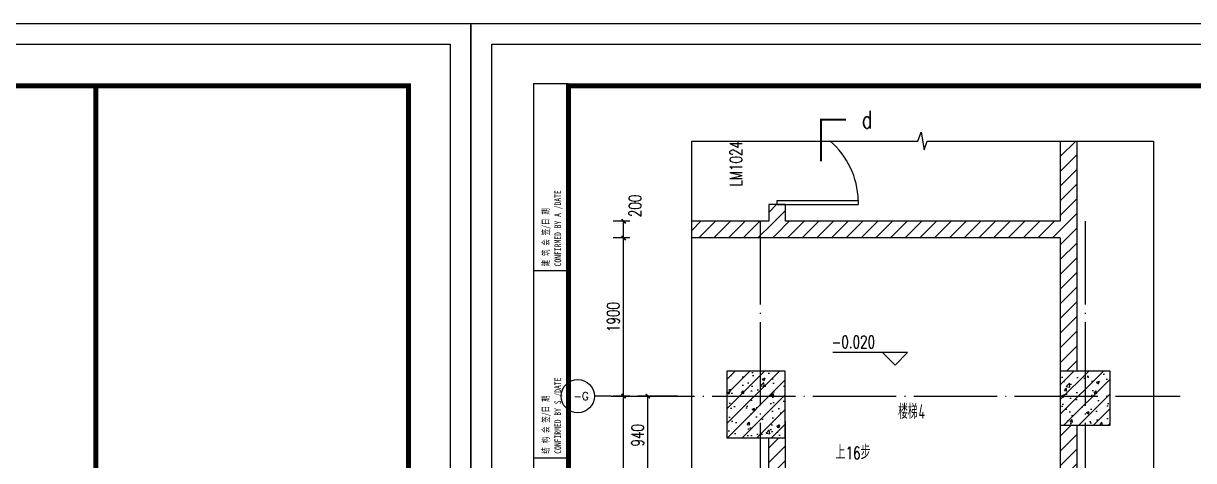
# Model space of a CAD drawing. Header units: millimetres. Extents: x -1048436 to -185795, y -983427 to 400387.
# Drawn here: x -499189 to -485145, y -663901 to -658650 of the extents above; entities that cross this region are included whole.
import ezdxf
from ezdxf.enums import TextEntityAlignment as Align

# ---------------------------------------------------------------- set-up
doc = ezdxf.new("R2010")
doc.units = ezdxf.units.MM
doc.header["$LTSCALE"] = 500
doc.linetypes.add('DOTE', pattern=[2.42, 2, -0.2, 0.02, -0.2])
for name, color, linetype in [('2017_11-sheet-L2$0$C-SHET-TTLB', 11, 'Continuous'), ('C-SHET-TTLB', 11, 'Continuous'), ('COLUMN', 254, 'Continuous'), ('DIM_SYMB', 3, 'Continuous'), ('PUB_DIM', 3, 'Continuous'), ('PUB_HATCH', 8, 'Continuous'), ('PUB_TEXT', 7, 'Continuous'), ('建-填充', 9, 'Continuous'), ('建-墙', 254, 'Continuous'), ('建-文字', 4, 'Continuous'), ('建-符号', 13, 'Continuous'), ('建-符号-门编号', 13, 'Continuous'), ('建-轴线', 16, 'DOTE'), ('建-门扇', 32, 'Continuous')]:
    doc.layers.add(name, color=color, linetype=linetype)
doc.styles.add('2017_11-sheet-L2$0$SHEET-ECADI', font='simhei.ttf', dxfattribs={"width": 0.7})
doc.styles.add('_TCH_AXIS', font='COMPLEX', dxfattribs={"bigfont": 'GBCBIG'})
doc.styles.add('_TCH_DIM', font='SIMPLEX', dxfattribs={"bigfont": 'GBCBIG'})
doc.styles.add('_TCH_DIM_T3', font='SIMPLEX', dxfattribs={"width": 0.705882, "bigfont": 'GBCBIG'})
doc.styles.add('_TCH_LABEL', font='COMPLEX', dxfattribs={"bigfont": 'GBCBIG'})
doc.styles.add('_TCH_WINDOW', font='SIMPLEX', dxfattribs={"height": 3.5, "bigfont": 'GBCBIG'})
doc.styles.add('ECADI', font='hzs.shx', dxfattribs={"width": 0.7, "bigfont": 'hztxt.shx'})
doc.styles.add('XD2008', font='xd-hzs.shx', dxfattribs={"width": 0.7, "bigfont": 'xd-hztxt.shx'})
doc.dimstyles.new('_TCH_ARCH&&50', dxfattribs={"dimtxt": 148.75, "dimasz": 50, "dimexe": 125, "dimexo": 150, "dimgap": 50, "dimtad": 1, "dimdec": 0, "dimzin": 0, "dimdsep": 46, "dimtxsty": '_TCH_DIM_T3', "dimblk": 'ARCHTICK', "dimcen": 0.09, "dimclrt": 7, "dimazin": 2, "dimtfac": 1, "dimtdec": 0, "dimtix": 1, "dimtmove": 2, "dimatfit": 3, "dimldrblk": 'ARCHTICK', "dimfxl": 1, "dimtolj": 1, "dimtzin": 0, "dimarcsym": 0})
pattern_1 = [(45, (0, 89.76), (-88.388383, 88.388383), [])]
pattern_2 = [(45, (0, 0), (-88.388348, 88.388348), []), (50, (0, 0), (358.63009, -31.37607), [37.5, -412.5]), (355, (0, 0), (-69.37567, 376.09607), [30, -330]), (100.4514, (29.9, -2.6), (289.25469, 344.71977), [31.8701, -350.57106]), (46.1842, (0, 100), (533.62052, -82.7595), [56.25, -618.75]), (96.6356, (44.47, 93.1), (467.33135, 487.05894), [47.80514, -525.8565]), (351.1842, (0, 100), (467.33097, 487.0593), [45, -495]), (21, (50, 75), (298.45353, -201.30945), [37.5, -412.5]), (326, (50, 75), (121.65767, 362.57502), [30, -330]), (71.4514, (74.87, 58.22), (420.11131, 161.26525), [31.8701, -350.57106]), (37.5, (0, 0), (6.079928, 166.446927), [0, -326, 0, -335, 0, -331.25]), (7.5, (0, 0), (131.53477, 197.205856), [0, -191, 0, -318.5, 0, -126.25]), (327.5, (-111.5, 0), (266.911218, -11.277436), [0, -125, 0, -390, 0, -517.5]), (317.5, (-161.5, 0), (291.593085, 50.05249), [0, -162.5, 0, -259, 0, -367.5])]

# ---------------------------------------------------------------- blocks, each defined once
blk = doc.blocks.new('2017_11-sheet-L2$0$2014SHEET-L')
at = {"layer": '2017_11-sheet-L2$0$C-SHET-TTLB'}
for p, q in [((0, -45), (-9, -45)), ((0, -90), (-9, -90)), ((0, -135), (-9, -135)), ((0, -180), (-9, -180)), ((0, -225), (-9, -225))]:
    blk.add_line(p, q, dxfattribs=at)
at = {"layer": '2017_11-sheet-L2$0$C-SHET-TTLB', "style": '2017_11-sheet-L2$0$SHEET-ECADI', "width": 0.7}
for s, p in [('CONFIRMED BY A /DATE', (-2.33, -43.96)), ('建 筑 会 签/日 期', (-5.24, -43.96)), ('CONFIRMED BY S /DATE', (-2.33, -88.96)), ('结 构 会 签/日 期', (-5.24, -88.96)), ('CONFIRMED BY M /DATE', (-2.33, -133.96)), ('暖 动 会 签/日 期', (-5.24, -133.96)), ('CONFIRMED BY E /DATE', (-2.33, -178.96)), ('电 气 会 签/日 期', (-5.24, -178.96)), ('给 排 水 会 签/日 期', (-5.24, -223.96)), ('CONFIRMED BY P /DATE', (-2.33, -223.96))]:
    blk.add_text(s, height=1.6, rotation=90, dxfattribs=at).set_placement(p)
blk = doc.blocks.new('2017_11-sheet-L2', base_point=(18.4, 410))
at = {"layer": '2017_11-sheet-L2$0$C-SHET-TTLB'}
blk.add_blockref('2017_11-sheet-L2$0$2014SHEET-L', (19, 410.6), dxfattribs=at)
blk = doc.blocks.new('集团图框A1')
at = {"layer": 'C-SHET-TTLB'}
for q in [(259.85, -685.13), (268.25, -109.93)]:
    blk.add_line((259.85, -109.93), q, dxfattribs=at)
for points in [[(1095.85, -95.53), (1095.85, -699.53), (244.85, -699.53), (244.85, -95.53)], [(1090.85, -100.53), (1090.85, -694.53), (249.85, -694.53), (249.85, -100.53)]]:
    blk.add_lwpolyline(points, close=True, dxfattribs=at)
at = {"layer": 'C-SHET-TTLB', "const_width": 1.2}
blk.add_lwpolyline([(268.25, -110.53), (1080.85, -110.53), (1080.85, -684.53), (268.25, -684.53)], close=True, dxfattribs=at)
at = {"layer": 'C-SHET-TTLB'}
blk.add_lwpolyline([(1005.85, -110.53, 1.2, 1.2, 0), (1005.85, -684.53, 0.9, 0.9, 0)], format="xyseb", dxfattribs=at)
blk.add_blockref('2017_11-sheet-L2', (268.25, -110.53), dxfattribs=at)
at = {"color": 2, "style": 'ECADI', "width": 0.7}
for tag, p in [('序号1', (1009.72, -381.88)), ('记要1', (1037.92, -381.9)), ('日期1', (1073.26, -381.71)), ('序号2', (1009.72, -387.77)), ('记要2', (1037.92, -387.79)), ('日期2', (1073.26, -387.6)), ('序号3', (1009.72, -393.63)), ('记要3', (1037.92, -393.65)), ('日期3', (1073.26, -393.46)), ('序号4', (1009.72, -399.51)), ('记要4', (1037.92, -399.53)), ('日期4', (1073.26, -399.35)), ('合作设计单位', (1042.53, -542.75)), ('审定人', (1041.84, -561.74)), ('审核人', (1041.84, -571.23)), ('设计总负责人', (1041.84, -580.99)), ('专业负责人', (1041.84, -591.72)), ('校对人', (1041.84, -601.96)), ('设计人', (1041.84, -611.83)), ('建设单位上', (1044.38, -619.93)), ('建设单位中', (1044.38, -623.89)), ('建设单位下', (1044.38, -627.74)), ('项目名称上', (1044.35, -632.3)), ('项目名称中', (1044.35, -636.38)), ('项目名称下', (1044.35, -640.33)), ('子项', (1043.59, -646.93)), ('图名上', (1044.47, -653.59)), ('图名中', (1044.47, -657.5)), ('图名下', (1044.47, -661.62)), ('工程编号', (1027.1, -667.58)), ('阶段', (1063.92, -667.61)), ('比例', (1025.96, -674.19)), ('专业', (1063.72, -673.97)), ('日期', (1026.1, -680.73)), ('图别、图号', (1066.05, -680.84))]:
    blk.add_attdef(tag, text='', height=3.5, dxfattribs=at).set_placement(p, align=Align.MIDDLE)
blk = doc.blocks.new('A1')
blk.add_blockref('集团图框A1', (-609654.51, -640037.88))
blk = doc.blocks.new('_ArchTick')
at = {"color": 0, "linetype": 'ByBlock', "const_width": 0.4}
blk.add_lwpolyline([(-0.5, -0.5), (0.5, 0.5)], dxfattribs=at)
blk = doc.blocks.new('*D2478')
at = {"layer": 'Defpoints', "color": 0, "transparency": 16777216}
for p in [(-491985, -661027), (-491759, -661027), (-491759, -661227)]:
    blk.add_point(p, dxfattribs=at)
at = {"layer": 'PUB_DIM', "color": 0, "lineweight": -2, "transparency": 16777216}
for p, q in [((-491909, -661027), (-492110, -661027)), ((-491985, -661227), (-491985, -661027)), ((-491909, -661227), (-492110, -661227))]:
    blk.add_line(p, q, dxfattribs=at)
at = {"layer": 'PUB_DIM', "color": 0, "lineweight": -2, "transparency": 16777216, "xscale": 50, "yscale": 50, "zscale": 50}
for p, rotation in [((-491985, -661027), 90), ((-491985, -661227), 270)]:
    blk.add_blockref('_ArchTick', p, dxfattribs=dict(at, rotation=rotation))
at = {"layer": 'PUB_DIM', "color": 7, "transparency": 16777216, "insert": (-491848, -660842), "char_height": 148.8, "attachment_point": 5, "rotation": 90, "style": '_TCH_DIM_T3'}
blk.add_mtext('\\A1;200', dxfattribs=at)
blk = doc.blocks.new('*D2479')
at = {"layer": 'Defpoints', "color": 0, "transparency": 16777216}
for p in [(-491985, -661227), (-491759, -661227), (-491759, -663127)]:
    blk.add_point(p, dxfattribs=at)
at = {"layer": 'PUB_DIM', "color": 0, "lineweight": -2, "transparency": 16777216}
for p, q in [((-491909, -661227), (-492110, -661227)), ((-491985, -663127), (-491985, -661227)), ((-491909, -663127), (-492110, -663127))]:
    blk.add_line(p, q, dxfattribs=at)
at = {"layer": 'PUB_DIM', "color": 0, "lineweight": -2, "transparency": 16777216, "xscale": 50, "yscale": 50, "zscale": 50}
for p, rotation in [((-491985, -661227), 90), ((-491985, -663127), 270)]:
    blk.add_blockref('_ArchTick', p, dxfattribs=dict(at, rotation=rotation))
at = {"layer": 'PUB_DIM', "color": 7, "transparency": 16777216, "insert": (-492110, -662177), "char_height": 148.8, "attachment_point": 5, "rotation": 90, "style": '_TCH_DIM_T3'}
blk.add_mtext('\\A1;1900', dxfattribs=at)
blk = doc.blocks.new('*D2480')
at = {"layer": 'Defpoints', "color": 0, "transparency": 16777216}
for p in [(-491985, -663127), (-491759, -663127), (-491759, -669727)]:
    blk.add_point(p, dxfattribs=at)
at = {"layer": 'PUB_DIM', "color": 0, "lineweight": -2, "transparency": 16777216}
for p, q in [((-491909, -663127), (-492110, -663127)), ((-491985, -669727), (-491985, -663127)), ((-491909, -669727), (-492110, -669727))]:
    blk.add_line(p, q, dxfattribs=at)
at = {"layer": 'PUB_DIM', "color": 0, "lineweight": -2, "transparency": 16777216, "xscale": 50, "yscale": 50, "zscale": 50}
for p, rotation in [((-491985, -663127), 90), ((-491985, -669727), 270)]:
    blk.add_blockref('_ArchTick', p, dxfattribs=dict(at, rotation=rotation))
at = {"layer": 'PUB_DIM', "color": 7, "transparency": 16777216, "insert": (-492110, -666427), "char_height": 148.8, "attachment_point": 5, "rotation": 90, "style": '_TCH_DIM_T3'}
blk.add_mtext('\\A1;6600', dxfattribs=at)
blk = doc.blocks.new('*D2482')
at = {"layer": 'Defpoints', "color": 0, "transparency": 16777216}
for p in [(-491693, -663127), (-491187, -663127), (-491187, -664067)]:
    blk.add_point(p, dxfattribs=at)
at = {"layer": 'PUB_DIM', "color": 0, "lineweight": -2, "transparency": 16777216}
for p, q in [((-491337, -663127), (-491818, -663127)), ((-491693, -664067), (-491693, -663127)), ((-491337, -664067), (-491818, -664067))]:
    blk.add_line(p, q, dxfattribs=at)
at = {"layer": 'PUB_DIM', "color": 0, "lineweight": -2, "transparency": 16777216, "xscale": 50, "yscale": 50, "zscale": 50}
for p, rotation in [((-491693, -663127), 90), ((-491693, -664067), 270)]:
    blk.add_blockref('_ArchTick', p, dxfattribs=dict(at, rotation=rotation))
at = {"layer": 'PUB_DIM', "color": 7, "transparency": 16777216, "insert": (-491817, -663597), "char_height": 148.8, "attachment_point": 5, "rotation": 90, "style": '_TCH_DIM_T3'}
blk.add_mtext('\\A1;940', dxfattribs=at)

msp = doc.modelspace()

# ---------------------------------------------------------------- hatches: boundary and pattern name
at = {"layer": 'PUB_HATCH'}
h = msp.add_hatch(dxfattribs=at)
h.set_pattern_fill('钢筋混凝土', color=256, scale=50, style=0)
h.set_pattern_definition(pattern_2)
h.paths.add_polyline_path([(-490745.1, -663627.2), (-490045.1, -663627.2), (-490045.1, -662827.2), (-490745.1, -662827.2)])
h = msp.add_hatch(dxfattribs=at)
h.set_pattern_fill('钢筋混凝土', color=256, scale=50, style=0)
h.set_pattern_definition(pattern_2)
h.paths.add_polyline_path([(-486745.1, -662827.2), (-486745.1, -663477.2), (-486145.1, -663477.2), (-486145.1, -662827.2)])
at = {"layer": '建-填充'}
h = msp.add_hatch(dxfattribs=at)
h.set_pattern_fill('普通砖', color=256, scale=50, style=0)
h.set_pattern_definition(pattern_1)
h.paths.add_polyline_path([(-486745.1, -660062.6), (-486745.1, -661027.1), (-486678.4, -661127.1), (-486545.1, -661127.1), (-486545.1, -660062.6)])
h = msp.add_hatch(dxfattribs=at)
h.set_pattern_fill('普通砖', color=256, scale=50, style=0)
h.set_pattern_definition(pattern_1)
h.paths.add_polyline_path([(-490043.5, -661027.1), (-490043.5, -660827.1), (-490243.5, -660827.1), (-490243.5, -661027.1), (-490148, -661093.8)])
h = msp.add_hatch(dxfattribs=at)
h.set_pattern_fill('普通砖', color=256, scale=50, style=0)
h.set_pattern_definition(pattern_1)
h.paths.add_polyline_path([(-491167.7, -661227.1), (-490157, -661227.1), (-490148, -661093.8), (-490243.5, -661027.1), (-491167.7, -661027.1)])
h = msp.add_hatch(dxfattribs=at)
h.set_pattern_fill('普通砖', color=256, scale=50, style=0)
h.set_pattern_definition(pattern_1)
h.paths.add_polyline_path([(-486678.4, -661127.1), (-486745.1, -661027.1), (-490043.5, -661027.1), (-490148, -661093.8), (-490157, -661227.1), (-486745.1, -661227.1)])
h = msp.add_hatch(dxfattribs=at)
h.set_pattern_fill('普通砖', color=256, scale=50, style=0)
h.set_pattern_definition(pattern_1)
h.paths.add_polyline_path([(-486678.4, -661127.1), (-486745.1, -661227.1), (-486745.1, -662827.1), (-486545.1, -662827.1), (-486545.1, -661127.1)])
h = msp.add_hatch(dxfattribs=at)
h.set_pattern_fill('普通砖', color=256, scale=50, style=0)
h.set_pattern_definition(pattern_1)
h.paths.add_polyline_path([(-490045.1, -663427.1), (-490045.1, -663627.2), (-490244.8, -663627.2), (-490244.8, -666327.1), (-490178.1, -666427.1), (-490044.8, -666427.1), (-490044.8, -663427.1)])
h = msp.add_hatch(dxfattribs=at)
h.set_pattern_fill('普通砖', color=256, scale=50, style=0)
h.set_pattern_definition(pattern_1)
h.paths.add_polyline_path([(-486745.1, -669377.1), (-486545.1, -669377.1), (-486545.1, -663477.2), (-486745.1, -663477.2)])

# ---------------------------------------------------------------- linework, layer by layer
at = {"layer": 'COLUMN'}
for p, q in [((-490045.1, -662827.2), (-490745.1, -662827.2)), ((-490745.1, -662827.2), (-490745.1, -663627.2)), ((-490045.1, -663627.2), (-490045.1, -662827.2)), ((-486745.1, -662827.2), (-486745.1, -663477.2)), ((-486145.1, -662827.2), (-486745.1, -662827.2)), ((-486145.1, -663477.2), (-486145.1, -662827.2)), ((-486745.1, -663477.2), (-486145.1, -663477.2)), ((-490745.1, -663627.2), (-490045.1, -663627.2))]:
    msp.add_line(p, q, dxfattribs=at)
at = {"layer": 'DIM_SYMB', "const_width": 25}
msp.add_lwpolyline([(-489317.2, -659806.1), (-489617.2, -659806.1), (-489617.2, -660306.1)], dxfattribs=at)
at = {"layer": '建-墙'}
for p, q in [((-486745.1, -660062.6), (-486745.1, -661027.1)), ((-486545.1, -660062.6), (-486545.1, -661127.1)), ((-490043.5, -660827.1), (-490243.5, -660827.1)), ((-490243.5, -660827.1), (-490243.5, -661027.1)), ((-490043.5, -661027.1), (-490043.5, -660827.1)), ((-490243.5, -661027.1), (-491167.7, -661027.1)), ((-486745.1, -661027.1), (-490043.5, -661027.1)), ((-486545.1, -661127.1), (-486545.1, -662827.1)), ((-490157, -661227.1), (-491167.7, -661227.1)), ((-486745.1, -661227.1), (-490157, -661227.1)), ((-486745.1, -661227.1), (-486745.1, -662827.1)), ((-486545.1, -662827.1), (-486745.1, -662827.1)), ((-490044.8, -663427.1), (-490045.1, -663427.1)), ((-490044.8, -663427.1), (-490044.8, -666427.1)), ((-486745.1, -663477.2), (-486745.1, -669377.1)), ((-486545.1, -663477.2), (-486545.1, -669377.1)), ((-490244.8, -663627.2), (-490244.8, -666327.1))]:
    msp.add_line(p, q, dxfattribs=at)
at = {"layer": '建-符号'}
for p, q in [((-488577.7, -662603.4), (-489474.7, -662603.4)), ((-488727.7, -662753.4), (-488877.7, -662603.4)), ((-488727.7, -662753.4), (-488577.7, -662603.4)), ((-492133.2, -663127.2), (-492335.4, -663127.2))]:
    msp.add_line(p, q, dxfattribs=at)
for points in [[(-491167.7, -671259.8), (-491167.7, -665717.4), (-491272.7, -665679.2), (-491062.7, -665642.2), (-491167.7, -665604.9), (-491167.7, -660062.6)], [(-491167.7, -660062.6), (-488453.3, -660062.6), (-488415.1, -659957.6), (-488378.1, -660167.6), (-488340.8, -660062.6), (-485626.4, -660062.6)], [(-485626.4, -660062.6), (-485626.4, -665604.9), (-485521.4, -665643.2), (-485731.4, -665680.2), (-485626.4, -665717.4), (-485626.4, -671259.8)]]:
    msp.add_lwpolyline(points, dxfattribs=at)
msp.add_circle((-492535.4, -663127.2), 200, dxfattribs=at)
at = {"layer": '建-轴线'}
for p, q in [((-490345.1, -661027.1), (-490345.1, -672655.9)), ((-486445.1, -661027.1), (-486445.1, -672655.9)), ((-492133.2, -663127.2), (-485306.2, -663127.2))]:
    msp.add_line(p, q, dxfattribs=at)
at = {"layer": '建-门扇'}
for p, q in [((-490143.5, -660827.1), (-490143.5, -660777.1)), ((-490143.5, -660777.1), (-489168.5, -660777.1)), ((-489168.5, -660777.1), (-489168.5, -660827.1)), ((-490143.5, -660827.1), (-489168.5, -660827.1))]:
    msp.add_line(p, q, dxfattribs=at)
msp.add_arc((-490143.5, -660802.1), 975, 1.46928, 49.32754, dxfattribs=at)

# ---------------------------------------------------------------- block references
at = {"xscale": 50, "yscale": 50, "zscale": 50}
for p in [(29934114, 31348020.2), (29976664, 31348020.2)]:
    msp.add_blockref('A1', p, dxfattribs=at)

# ---------------------------------------------------------------- texts
at = {"layer": 'PUB_TEXT', "width": 0.705882}
for s, height, style, p in [('d', 212.5, '_TCH_LABEL', (-489124.4, -659912.3)), ('16', 148.75, '_TCH_DIM', (-489321.8, -663884.7))]:
    msp.add_text(s, height=height, dxfattribs=dict(at, style=style)).set_placement(p)
at = {"layer": 'PUB_TEXT', "style": '_TCH_DIM'}
for s, p in [('上', (-489444.6, -663884.7)), ('步', (-489141.8, -663884.7))]:
    msp.add_text(s, height=168.8, dxfattribs=at).set_placement(p)
at = {"layer": '建-文字'}
for s, height, style, width, p in [('-0.020', 148.75, '_TCH_DIM', 0.705882, (-489489.7, -662550.9)), ('楼梯', 175, 'XD2008', 0.7, (-488690.4, -663399.9)), ('4', 175, 'XD2008', 0.7, (-488445.4, -663399.9))]:
    msp.add_text(s, height=height, dxfattribs=dict(at, style=style, width=width)).set_placement(p)
at = {"layer": '建-文字', "style": '_TCH_AXIS'}
msp.add_text('1-G', height=93.89, dxfattribs=at).set_placement((-492667.3, -663174.1), (-492403.5, -663174.1), align=Align.FIT)
at = {"layer": '建-符号-门编号', "style": '_TCH_WINDOW', "width": 0.705882}
msp.add_text('LM1024', height=148.75, rotation=90, dxfattribs=at).set_placement((-490562, -660607.1))

# ---------------------------------------------------------------- dimensions: what is measured, and where the dimension line sits
at = {"layer": 'PUB_DIM'}
dim = msp.add_linear_dim(base=(-491985.4, -661027.1), p1=(-491759.5, -661227.1), p2=(-491759.5, -661027.1), angle=90, dimstyle='_TCH_ARCH&&50', dxfattribs=at)
dim.commit()
dim.dimension.update_dxf_attribs({"geometry": '*D2478', "text_midpoint": (-491847.9, -660842.1), "dimtype": 129})
for p1, p2, distance, picture, middle in [((-491759.5, -663127.2), (-491759.5, -661227.1), 226, '*D2479', (-492109.8, -662177.1)), ((-491759.5, -669727.2), (-491759.5, -663127.2), 226, '*D2480', (-492109.8, -666427.2)), ((-491186.6, -664067.2), (-491186.6, -663127.2), 506, '*D2482', (-491816.9, -663597.2))]:
    dim = msp.add_aligned_dim(p1=p1, p2=p2, distance=distance, dimstyle='_TCH_ARCH&&50', dxfattribs=at)
    dim.commit()
    dim.dimension.update_dxf_attribs({"geometry": picture, "text_midpoint": middle})

doc.saveas('drawing.dxf')
